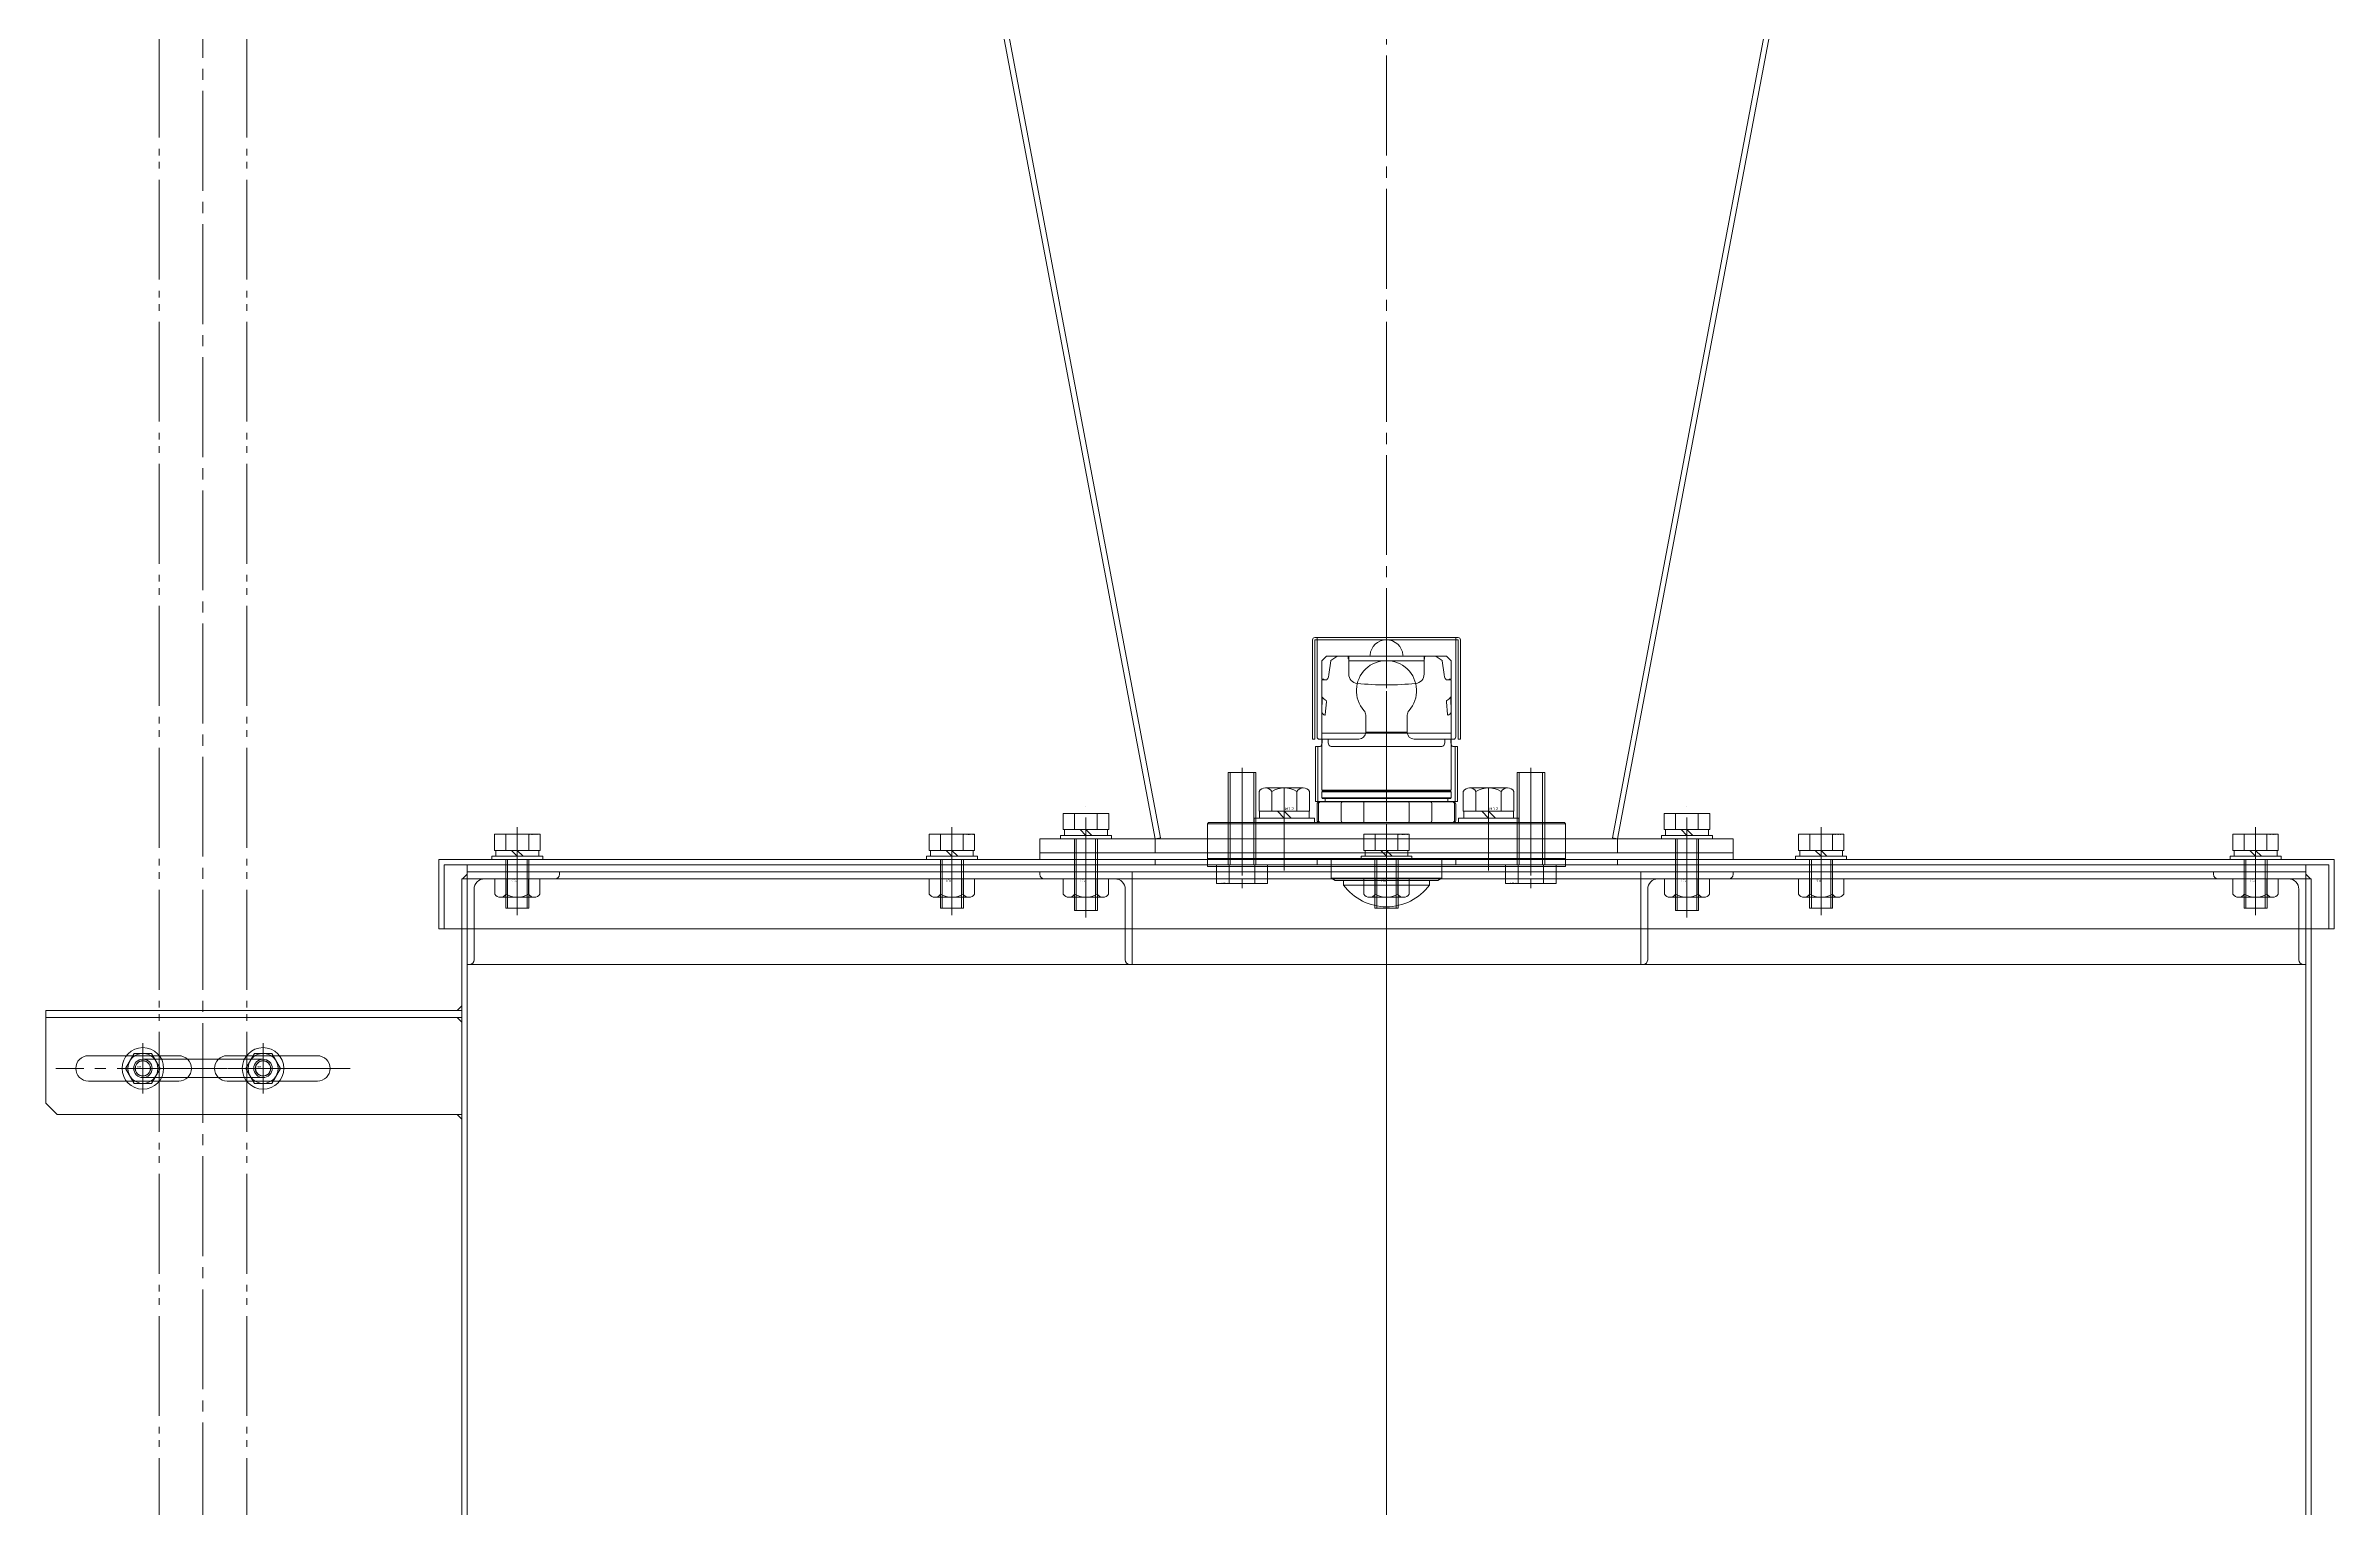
# Model space of a CAD drawing. Units: millimetres at full size. Extents: x -24503 to 24503, y -7436 to 7436.
# Drawn here: x -22451 to -21461, y 4118 to 4750 of the extents above; entities that cross this region are included whole.
import ezdxf
from ezdxf.enums import TextEntityAlignment as Align

# ---------------------------------------------------------------- set-up
doc = ezdxf.new("R2010")
doc.units = ezdxf.units.MM
doc.header["$LTSCALE"] = 4.8
doc.linetypes.add('CHAIN2', pattern=[12, 9, -1, 1, -1])
doc.linetypes.add('DOUBLE_CHAIN2', pattern=[12.8, 9, -1, 0.6, -0.6, 0.6, -1])
for name, color, linetype, lineweight in [('0-3_06_PHANTOM', 7, 'DOUBLE_CHAIN2', 9), ('0-4_0', 2, 'Continuous', 9), ('0-5_01_NORMAL', 134, 'Continuous', 9), ('0-6_05_CENTER', 2, 'CHAIN2', 9), ('0-7_04_HIDDEN', 7, 'Continuous', 9), ('0-8_10_DRAFT', 1, 'Continuous', 9)]:
    doc.layers.add(name, color=color, linetype=linetype, lineweight=lineweight)
doc.styles.add('ＭＳ ゴシック', font='')
doc.styles.get('ＭＳ ゴシック').set_extended_font_data('MS Gothic')

# ---------------------------------------------------------------- blocks, each defined once
blk = doc.blocks.new('A$C501F2277_1_1')
at = {"layer": '0-4_0', "color": 134}
for p, q in [((-250, 800), (-100, 6)), ((250, 800), (100, 6))]:
    blk.add_line(p, q, dxfattribs=at)
blk.add_lwpolyline([(150, 0), (-150, 0), (-150, 6), (150, 6)], close=True, dxfattribs=at)
at = {"layer": '0-6_05_CENTER'}
for p, q in [((0, 1266.384), (0, -10.394)), ((-130, -7.779), (-130, 13.567)), ((130, -7.779), (130, 13.567))]:
    blk.add_line(p, q, dxfattribs=at)
at = {"layer": '0-7_04_HIDDEN'}
for p, q in [((-247.7, 800.215), (-97.74, 6.427)), ((247.7, 800.215), (97.74, 6.427)), ((-100, 6), (-97.74, 6.427)), ((-100, 0), (-100, 6)), ((100, 6), (97.74, 6.427)), ((100, 0), (100, 6))]:
    blk.add_line(p, q, dxfattribs=at)
blk = doc.blocks.new('A$C1A3C2C0C_1_1_2_1')
at = {"layer": '0-4_0', "color": 134}
for p, q in [((-9.815, 11), (9.815, 11)), ((-9.815, 4), (-9.815, 11)), ((-4.908, 4), (-4.908, 11)), ((4.907, 4), (4.907, 11)), ((9.815, 4), (9.815, 11)), ((-11, 1.5), (11, 1.5)), ((-11, 1.5), (-11, 0)), ((-11, 0), (11, 0)), ((9.815, 4), (-9.815, 4)), ((-9.25, 4), (-9.25, 1.5)), ((-5, -31), (-5, 0)), ((-4.188, -31), (-4.188, 0)), ((0, 1.5), (-2.5, 4)), ((0, 4), (2.5, 1.5)), ((4.188, -31), (4.188, 0)), ((5, -31), (5, 0)), ((9.25, 1.5), (9.25, 4)), ((11, 0), (11, 1.5)), ((-5, -31), (5, -31))]:
    blk.add_line(p, q, dxfattribs=at)
at = {"layer": '0-4_0', "color": 134, "linetype": 'CHAIN2'}
blk.add_line((0, -34), (0, 14), dxfattribs=at)
at = {"layer": '0-8_10_DRAFT', "style": 'ＭＳ ゴシック', "width": 1.8}
blk.add_text('BT-M10x35L,SW,PW', height=0.2199, dxfattribs=at).set_placement((5.1, 10.658), align=Align.BOTTOM_LEFT)
blk = doc.blocks.new('A$C5FAF1F26_1_1')
at = {"layer": '0-4_0', "color": 3}
blk.add_lwpolyline([(-150, 3), (150, 3), (150, 0), (-150, 0)], close=True, dxfattribs=at)
at = {"layer": '0-4_0'}
for name, p in [('A$C501F2277_1_1', (0, 3)), ('A$C1A3C2C0C_1_1_2_1', (-130, 9)), ('A$C1A3C2C0C_1_1_2_1', (130, 9))]:
    blk.add_blockref(name, p, dxfattribs=at)
blk = doc.blocks.new('A$C68031159_1_1')
at = {"layer": '0-4_0'}
for p, q in [((-32, 69.899), (-32, 26.899)), ((-31, 70.899), (31, 70.899)), ((-30, 69.899), (-31, 69.899)), ((-31, 26.899), (-31, 69.899)), ((-30, 70.899), (-30, 27.899)), ((30, 27.899), (30, 70.899)), ((30, 69.899), (31, 69.899)), ((31, 26.899), (31, 69.899)), ((32, 69.899), (32, 26.899)), ((-9, 37.316), (-9, 29.899)), ((9, 29.9), (-9, 29.9)), ((9, 29.899), (9, 37.316)), ((-31, 26.899), (-32, 26.899)), ((-30.75, 23.7), (-30.75, 0)), ((-29.75, 23.7), (-30.75, 23.7)), ((-29.75, 23.7), (-28.655, 23.7)), ((-12, 26.899), (-29, 26.899)), ((-27.869, 25.7), (-27.869, 26.899)), ((-25.189, 26.899), (-25.189, 25.7)), ((23.988, 23.7), (-23.988, 23.7)), ((29, 26.899), (12, 26.899)), ((25.189, 26.899), (25.189, 25.7)), ((27.869, 25.7), (27.869, 26.899)), ((28.655, 23.7), (29.75, 23.7)), ((29.75, 23.7), (30.75, 23.7)), ((30.75, 0), (30.75, 23.7)), ((31.25, 26.899), (31, 26.899)), ((32, 26.899), (31.25, 26.899)), ((-30.75, 0), (30.75, 0))]:
    blk.add_line(p, q, dxfattribs=at)
for centre, radius, start, end in [((-31, 69.899), 1, 90, 180), ((31, 69.899), 1, 0, 90), ((0, 47.899), 13, 318.59038, 221.40962), ((-12, 29.899), 3, 270, 0), ((-12, 37.316), 3, 0, 41.40962), ((12, 37.316), 3, 138.59038, 180), ((12, 29.899), 3, 180, 270), ((-29, 27.899), 1, 180, 270), ((-28.775, 24.291), 0.603, 281.50167, 338.44243), ((-31.203, 25.555), 3.337, 333.56013, 2.49311), ((-22.56, 25.595), 2.631, 177.72115, 213.72966), ((-23.945, 24.657), 0.959, 213.06511, 267.39724), ((23.945, 24.657), 0.959, 272.60276, 326.93489), ((22.56, 25.595), 2.631, 326.27034, 2.27885), ((31.203, 25.555), 3.337, 177.50689, 206.43987), ((28.775, 24.291), 0.603, 201.55757, 258.49833), ((29, 27.899), 1, 270, 0)]:
    blk.add_arc(centre, radius, start, end, dxfattribs=at)
at = {"layer": '0-7_04_HIDDEN', "color": 2}
for p, q in [((-30, 69.899), (30, 69.899)), ((-29.75, 0), (-29.75, 23.7)), ((29.75, 0), (29.75, 23.7))]:
    blk.add_line(p, q, dxfattribs=at)
blk = doc.blocks.new('A$C6802FC92_1_1')
at = {"layer": '0-4_0'}
for p, q in [((-7.584, 88), (-26, 88)), ((-24.134, 85.945), (-24.919, 80.027)), ((-21.537, 87.941), (-24.058, 86.076)), ((-16.515, 86.935), (-16.515, 87.8)), ((-16.515, 87), (-16.3, 87)), ((-16.3, 88), (-16.3, 80.28)), ((16.3, 86), (-16.3, 86)), ((7.584, 88), (-7.584, 88)), ((7.584, 88), (26, 88)), ((16.3, 88), (16.3, 80.28)), ((16.515, 87), (16.3, 87)), ((16.515, 86.935), (16.515, 87.8)), ((21.537, 87.941), (24.058, 86.076)), ((24.134, 85.945), (24.919, 80.027)), ((28, 86), (26, 88)), ((28, 78), (28, 86)), ((-28, 78), (-27.209, 78)), ((-28, 77.55), (-28, 54.75)), ((-27.833, 69.892), (-27.94, 64.251)), ((28, 78), (27.209, 78)), ((27.833, 69.892), (27.94, 64.251)), ((28, 54.75), (28, 77.55)), ((-25.976, 68.224), (-26.456, 62.827)), ((25.976, 68.224), (26.456, 62.827)), ((-27.958, 54.552), (-28, 49.75)), ((-28, 49.75), (-28, 30)), ((28, 49.75), (27.958, 54.552)), ((28, 30), (28, 49.75)), ((-26.11, 30), (-26.11, 29.797)), ((26.11, 30), (26.11, 29.797)), ((26.11, 30), (28, 30)), ((-30, 24), (-30, 17)), ((-29.458, 17), (-29.458, 24)), ((-27.8, 29.597), (-28, 29.397)), ((-28, 26.7), (-28, 29.397)), ((28, 29.397), (-28, 29.397)), ((-28, 26.7), (28, 26.7)), ((-27.8, 26.5), (-28, 26.7)), ((-27.8, 29.597), (-26.31, 29.597)), ((-26.7, 26.5), (-27.8, 26.5)), ((-26.7, 26.5), (26.7, 26.5)), ((-26.5, 26.3), (-26.5, 25.2)), ((-26.31, 29.597), (26.31, 29.597)), ((-19.646, 17), (-19.646, 24)), ((-9.812, 17), (-9.812, 24)), ((9.812, 17), (9.812, 24)), ((19.646, 17), (19.646, 24)), ((27.8, 29.597), (26.31, 29.597)), ((26.5, 26.3), (26.5, 25.2)), ((27.8, 26.5), (26.7, 26.5)), ((27.8, 29.597), (28, 29.397)), ((27.8, 26.5), (28, 26.7)), ((28, 26.7), (28, 29.397)), ((29.458, 17), (29.458, 24)), ((30, 17), (30, 24)), ((-77, 16), (-77.5, 15.5)), ((-77.5, 15.5), (77.5, 15.5)), ((-77.5, 0.5), (-77.5, 15.5)), ((77, 16), (77.5, 15.5)), ((77.5, 0.5), (77.5, 15.5)), ((-77.5, 0.5), (77.5, 0.5)), ((-77, 0), (-77.5, 0.5)), ((-77, 0), (77, 0)), ((77, 0), (77.5, 0.5))]:
    blk.add_line(p, q, dxfattribs=at)
for points in [[(-26, 88), (-28, 86), (-28, 78)], [(-27.8, 77.75), (-26.905, 77.75), (-26.087, 77.75)], [(27.8, 77.75), (26.905, 77.75), (26.087, 77.75)], [(-28, 54.75), (-27.758, 54.75), (27.758, 54.75), (28, 54.75)], [(-28, 30), (-26.11, 30), (26.11, 30)], [(29, 25), (26.7, 25), (-26.7, 25), (-29, 25)], [(-77, 16), (-29, 16), (29, 16), (77, 16)]]:
    blk.add_lwpolyline(points, dxfattribs=at)
for centre, radius, start, end in [((0, 88), 7.1, 3.77218, 176.22782), ((-30.158, 80.676), 5.279, 338.21067, 352.94618), ((-23.936, 85.917), 0.2, 127.50014, 171.92897), ((-21.417, 87.847), 0.152, 91.2448, 141.993), ((-16.715, 87.8), 0.2, 359.99891, 89.99891), ((-16.315, 86.935), 0.2, 180, 274.31052), ((-12.191, 80.316), 4.109, 180.5155, 264.20458), ((-7.584, 88.5), 0.5, 270, 356.22782), ((7.584, 88.5), 0.5, 183.77218, 270), ((12.191, 80.316), 4.109, 275.79542, 359.4845), ((16.315, 86.935), 0.2, 265.68948, 360), ((16.715, 87.8), 0.2, 90.00109, 180.00109), ((21.417, 87.847), 0.152, 38.007, 88.7552), ((23.936, 85.917), 0.2, 8.07103, 52.49986), ((30.158, 80.676), 5.279, 187.05382, 201.78933), ((-27.8, 77.55), 0.2, 90, 180), ((-26.334, 69.916), 1.499, 166.56453, 180.91649), ((-27.774, 70.26), 0.0183, 40.77155, 167.66608), ((-23.824, 73.105), 4.85, 215.74109, 241.68483), ((-27.214, 77.713), 0.287, 47.10726, 88.86331), ((-27.485, 77.49), 0.636, 24.12154, 42.92017), ((-26.203, 78.388), 0.649, 280.24196, 323.20001), ((-27.84, 79.772), 2.791, 320.57751, 337.75993), ((-0.012, 200.352), 124.763, 264.20625, 275.80452), ((27.84, 79.772), 2.791, 202.24007, 219.42249), ((26.203, 78.388), 0.649, 216.79999, 259.75804), ((23.824, 73.105), 4.85, 298.31517, 324.25891), ((27.485, 77.49), 0.636, 137.07983, 155.87846), ((27.214, 77.713), 0.287, 91.13669, 132.89274), ((27.774, 70.26), 0.0183, 12.33392, 139.22845), ((26.334, 69.916), 1.499, 359.08351, 13.43547), ((27.8, 77.55), 0.2, 0, 90), ((-24.409, 64.125), 3.533, 177.95282, 187.54875), ((-25.459, 64.922), 2.758, 207.2177, 244.3346), ((-26.624, 62.487), 0.0581, 239.79556, 312.19737), ((-26.794, 62.661), 0.301, 313.85809, 346.18254), ((-27.504, 62.9), 1.05, 342.75547, 356.03157), ((-26.3, 68.611), 0.284, 17.65065, 51.93408), ((-27.03, 68.347), 1.061, 353.3768, 19.3226), ((27.029, 68.347), 1.061, 160.6774, 186.6232), ((26.3, 68.611), 0.284, 128.06592, 162.34935), ((27.504, 62.9), 1.05, 183.96843, 197.24453), ((26.794, 62.661), 0.301, 193.81746, 226.14191), ((26.624, 62.487), 0.0581, 227.80263, 300.20444), ((25.459, 64.922), 2.758, 295.6654, 332.7823), ((24.409, 64.125), 3.533, 352.45125, 2.04718), ((-27.758, 54.55), 0.2, 90, 179.5), ((27.758, 54.55), 0.2, 0.5, 90), ((-26.31, 29.797), 0.2, 270, 0), ((26.31, 29.797), 0.2, 180, 270), ((-29, 24), 1, 90, 180), ((-28.482, 24.024), 0.977, 91.4898, 181.39733), ((-26.7, 26.3), 0.2, 0, 90), ((-26.7, 25.2), 0.2, 270, 0), ((-18.729, 24.089), 0.921, 98.46972, 185.53549), ((-6.086, 24.085), 3.727, 168.62647, 181.31156), ((-9.454, 24.782), 0.289, 130.80311, 172.28959), ((9.454, 24.782), 0.289, 7.71041, 49.19689), ((6.086, 24.085), 3.727, 358.68844, 11.37353), ((18.729, 24.089), 0.921, 354.46451, 81.53028), ((26.7, 26.3), 0.2, 90, 180), ((26.7, 25.2), 0.2, 180, 270), ((28.482, 24.024), 0.977, 358.60267, 88.5102), ((29, 24), 1, 0, 90), ((-29, 17), 1, 180, 270), ((-28.482, 16.976), 0.977, 178.60267, 268.5102), ((-18.729, 16.911), 0.921, 174.46451, 261.53028), ((-6.086, 16.915), 3.727, 178.68844, 191.37353), ((-9.454, 16.218), 0.289, 187.71041, 229.19689), ((9.454, 16.218), 0.289, 310.80311, 352.28959), ((6.086, 16.915), 3.727, 348.62647, 1.31156), ((18.729, 16.911), 0.921, 278.46972, 5.53549), ((28.482, 16.976), 0.977, 271.4898, 1.39733), ((29, 17), 1, 270, 0)]:
    blk.add_arc(centre, radius, start, end, dxfattribs=at)
at = {"layer": '0-6_05_CENTER'}
for p, q in [((0, -27.927), (0, 101.319)), ((-44.195, -4.753), (-44.195, 20.673)), ((44.195, -4.753), (44.195, 20.673))]:
    blk.add_line(p, q, dxfattribs=at)
at = {"layer": '0-7_04_HIDDEN', "color": 2}
for p, q in [((-23.902, 0), (-23.902, -8)), ((23.901, 0), (23.901, -8)), ((-18.55, -9), (-22.169, -9)), ((-18.55, -9), (-18.55, -11)), ((18.55, -9), (-18.55, -9)), ((18.55, -11), (18.55, -9)), ((22.169, -9), (18.55, -9)), ((22.169, -9), (23.901, -8)), ((18.55, -11), (-18.55, -11))]:
    blk.add_line(p, q, dxfattribs=at)
blk.add_lwpolyline([(-22.169, -9), (-23.902, -8), (23.901, -8)], dxfattribs=at)
blk.add_arc((0, 2.61), 23.007, 216.26695, 323.73305, dxfattribs=at)
blk = doc.blocks.new('M12Nza_1_1_1_1')
at = {"layer": '0-4_0', "color": 134}
for p, q in [((-10.95, 5), (-10.95, 13.533)), ((-8.213, 15), (8.212, 15)), ((-5.475, 5), (-5.475, 13.533)), ((5.475, 5), (5.475, 13.533)), ((10.95, 13.533), (10.95, 5)), ((10.95, 5), (-10.95, 5)), ((-10.75, 2), (-10.75, 5)), ((0, 2), (-3, 5)), ((0, 5), (3, 2)), ((10.75, 5), (10.75, 2))]:
    blk.add_line(p, q, dxfattribs=at)
at = {"layer": '0-4_0', "color": 134, "linetype": 'CHAIN2'}
blk.add_line((0, 0), (0, 15), dxfattribs=at)
at = {"layer": '0-4_0', "color": 134}
blk.add_lwpolyline([(-13, 2), (13, 2), (13, 0), (-13, 0)], close=True, dxfattribs=at)
for centre, radius, start, end in [((-8.213, 11.712), 3.288, 33.626, 146.374), ((0, 4.05), 10.95, 60, 120), ((8.212, 11.712), 3.288, 33.626, 146.374)]:
    blk.add_arc(centre, radius, start, end, dxfattribs=at)
at = {"layer": '0-8_10_DRAFT', "style": 'ＭＳ ゴシック', "width": 1.8}
blk.add_text('M12', height=1.1, dxfattribs=at).set_placement((0.31, 5.093), align=Align.BOTTOM_LEFT)
blk = doc.blocks.new('A$C680311B8_1_1')
at = {"layer": '0-5_01_NORMAL', "color": 3}
blk.add_lwpolyline([(-77.5, 0), (77.5, 0), (77.5, -3), (-77.5, -3)], close=True, dxfattribs=at)
at = {"layer": '0-5_01_NORMAL'}
for name, p in [('A$C6802FC92_1_1', (0, 0)), ('A$C68031159_1_1', (0, 25.198)), ('M12Nza_1_1_1_1', (-44.195, 16)), ('M12Nza_1_1_1_1', (44.195, 16))]:
    blk.add_blockref(name, p, dxfattribs=at)
blk = doc.blocks.new('A$C32E92F6D_1_1')
at = {"layer": '0-7_04_HIDDEN', "linetype": 'CHAIN2'}
blk.add_line((0, -42.067), (0, 10.081), dxfattribs=at)
at = {"layer": '0-7_04_HIDDEN'}
for p, q in [((-10.97, 8), (10.97, 8)), ((-10.97, 0), (-10.97, 8)), ((-10.97, 0), (10.97, 0)), ((-6, -40), (-6, 0)), ((-5.485, 0), (-5.485, 8)), ((-5.053, -40), (-5.053, 0)), ((5.053, -40), (5.053, 0)), ((5.485, 0), (5.485, 8)), ((6, -40), (6, 0)), ((10.97, 0), (10.97, 8)), ((-6, -40), (6, -40))]:
    blk.add_line(p, q, dxfattribs=at)
at = {"layer": '0-8_10_DRAFT', "style": 'ＭＳ ゴシック', "width": 1.85}
blk.add_text('BT-M12x40L', height=0.2199, dxfattribs=at).set_placement((6.26, 7.658), align=Align.BOTTOM_LEFT)
blk = doc.blocks.new('A$C6803273A_1_1')
at = {"layer": '0-4_0', "color": 134}
blk.add_lwpolyline([(-410, 2.3), (410, 2.3), (410, -27.7), (-410, -27.7)], close=True, dxfattribs=at)
at = {"layer": '0-6_05_CENTER'}
for p, q in [((-376, 6.862), (-376, -4.542)), ((-188, 6.862), (-188, -4.542)), ((-130, 6.862), (-130, -4.542)), ((-62.5, 6.862), (-62.5, -4.542)), ((0, 6.862), (0, -4.542)), ((62.5, 6.862), (62.5, -4.542)), ((130, 6.862), (130, -4.542)), ((188, 6.862), (188, -4.542)), ((376, 6.862), (376, -4.542))]:
    blk.add_line(p, q, dxfattribs=at)
at = {"layer": '0-7_04_HIDDEN'}
for p, q in [((-407.7, -27.7), (-407.7, 0)), ((-100, 0), (-100, 2.3)), ((-30, 0), (-30, 2.3)), ((30, 0), (30, 2.3)), ((100, 0), (100, 2.3))]:
    blk.add_line(p, q, dxfattribs=at)
blk.add_lwpolyline([(-407.7, 0), (407.7, 0), (407.7, -27.7)], dxfattribs=at)
at = {"layer": '0-8_10_DRAFT'}
blk.add_line((0, 0), (0, 2.3), dxfattribs=at)
at = {"layer": '0-7_04_HIDDEN', "rotation": 180}
for p in [(-62.5, 0), (62.5, 0)]:
    blk.add_blockref('A$C32E92F6D_1_1', p, dxfattribs=at)
blk = doc.blocks.new('A$C7AFA21F4_1_1_1_1')
at = {"layer": '0-7_04_HIDDEN'}
for p, q in [((-9.815, 11), (9.815, 11)), ((-9.815, 4), (-9.815, 11)), ((-4.907, 4), (-4.907, 11)), ((4.907, 4), (4.907, 11)), ((9.815, 4), (9.815, 11)), ((-11, 1.5), (11, 1.5)), ((-11, 1.5), (-11, 0)), ((-11, 0), (11, 0)), ((9.815, 4), (-9.815, 4)), ((-9.25, 4), (-9.25, 1.5)), ((-5, -21), (-5, 0)), ((-4.188, -21), (-4.188, 0)), ((0, 1.5), (-2.5, 4)), ((0, 4), (2.5, 1.5)), ((4.188, -21), (4.188, 0)), ((5, -21), (5, 0)), ((9.25, 1.5), (9.25, 4)), ((11, 0), (11, 1.5)), ((-5, -21), (5, -21))]:
    blk.add_line(p, q, dxfattribs=at)
at = {"layer": '0-7_04_HIDDEN', "linetype": 'CHAIN2'}
blk.add_line((0, -24), (0, 14), dxfattribs=at)
at = {"layer": '0-8_10_DRAFT', "style": 'ＭＳ ゴシック', "width": 1.8}
blk.add_text('BT-M10x25L,SW,PW', height=0.2199, dxfattribs=at).set_placement((5.105, 10.658), align=Align.BOTTOM_LEFT)
blk = doc.blocks.new('A$C6803278F_1_1')
at = {"layer": '0-7_04_HIDDEN', "color": 3}
blk.add_lwpolyline([(-397.7, 0), (397.7, 0), (397.7, 3), (-397.7, 3)], close=True, dxfattribs=at)
at = {"layer": '0-4_0'}
for name, p in [('A$C6803273A_1_1', (0, 3)), ('A$C7AFA21F4_1_1_1_1', (-376, 5.3)), ('A$C7AFA21F4_1_1_1_1', (-188, 5.3)), ('A$C7AFA21F4_1_1_1_1', (0, 5.3)), ('A$C7AFA21F4_1_1_1_1', (188, 5.3)), ('A$C7AFA21F4_1_1_1_1', (376, 5.3))]:
    blk.add_blockref(name, p, dxfattribs=at)
blk = doc.blocks.new('M10Nza_1_1_2_1')
at = {"layer": '0-4_0', "color": 134}
for p, q in [((-9.8, 4), (-9.8, 10.687)), ((-7.35, 12), (7.35, 12)), ((-4.9, 4), (-4.9, 10.687)), ((4.9, 10.687), (4.9, 4)), ((9.8, 10.687), (9.8, 4)), ((-9.8, 4), (9.8, 4)), ((-9.2, 1.5), (-9.2, 4)), ((0, 1.5), (-2.5, 4)), ((0, 4), (2.5, 1.5)), ((9.2, 4), (9.2, 1.5))]:
    blk.add_line(p, q, dxfattribs=at)
at = {"layer": '0-4_0', "color": 134, "linetype": 'CHAIN2'}
blk.add_line((0, 12), (0, 0), dxfattribs=at)
at = {"layer": '0-4_0', "color": 134}
blk.add_lwpolyline([(-11, 1.5), (11, 1.5), (11, 0), (-11, 0)], close=True, dxfattribs=at)
for centre, radius, start, end in [((-7.35, 9.058), 2.942, 33.626, 146.374), ((0, 2.2), 9.8, 60, 120), ((7.35, 9.058), 2.942, 33.626, 146.374)]:
    blk.add_arc(centre, radius, start, end, dxfattribs=at)
at = {"layer": '0-8_10_DRAFT', "style": 'ＭＳ ゴシック', "width": 1.8}
blk.add_text('M10', height=0.9164, dxfattribs=at).set_placement((0.256, 4.117), align=Align.BOTTOM_LEFT)
blk = doc.blocks.new('A$C45B13965_1_1')
at = {"layer": '0-4_0', "color": 3}
blk.add_lwpolyline([(-250, -3), (250, -3), (250, 0), (-250, 0)], close=True, dxfattribs=at)
at = {"layer": '0-6_05_CENTER'}
for p, q in [((-230, 5.197), (-230, -8.403)), ((230, 5.197), (230, -8.403))]:
    blk.add_line(p, q, dxfattribs=at)
at = {"layer": '0-7_04_HIDDEN', "color": 3}
for p, q in [((-200, 0), (-200, -3)), ((200, 0), (200, -3))]:
    blk.add_line(p, q, dxfattribs=at)
at = {"layer": '0-8_10_DRAFT'}
blk.add_line((0, 0), (0, -3), dxfattribs=at)
blk = doc.blocks.new('M10Nu_1_1')
at = {"layer": '0-7_04_HIDDEN'}
for p, q in [((-9.8, 0), (-9.8, 6.687)), ((-9.8, 0), (9.8, 0)), ((-7.35, 8), (7.35, 8)), ((-4.9, 0), (-4.9, 6.687)), ((4.9, 6.687), (4.9, 0)), ((9.8, 6.687), (9.8, 0))]:
    blk.add_line(p, q, dxfattribs=at)
at = {"layer": '0-7_04_HIDDEN', "linetype": 'CHAIN2'}
blk.add_line((0, 8), (0, 0), dxfattribs=at)
at = {"layer": '0-7_04_HIDDEN'}
for centre, radius, start, end in [((-7.35, 5.058), 2.942, 33.626, 146.374), ((0, -1.8), 9.8, 60, 120), ((7.35, 5.058), 2.942, 33.626, 146.374)]:
    blk.add_arc(centre, radius, start, end, dxfattribs=at)
at = {"layer": '0-8_10_DRAFT', "style": 'ＭＳ ゴシック', "width": 0.6}
blk.add_text('Ｍ１０', height=0.9164, dxfattribs=at).set_placement((0.256, 0.117), align=Align.BOTTOM_LEFT)
blk = doc.blocks.new('A$C6D2F3CDD_1_1')
at = {"layer": '0-7_04_HIDDEN'}
for p, q in [((0, 0), (0, -40)), ((0, 0), (40, 0)), ((40, -1), (40, 0)), ((3, -38), (3, -7.5)), ((7.5, -3), (38, -3)), ((1, -40), (0, -40))]:
    blk.add_line(p, q, dxfattribs=at)
for centre, radius, start, end in [((7.5, -7.5), 4.5, 90, 180), ((38, -1), 2, 270, 0), ((1, -38), 2, 270, 0)]:
    blk.add_arc(centre, radius, start, end, dxfattribs=at)
blk = doc.blocks.new('A$C68035A4A_1_1')
at = {"layer": '0-4_0', "color": 134}
for p, q in [((-400, 857), (-400, 206)), ((400, 857), (-400, 857)), ((397.7, 860), (-397.7, 860)), ((-580, 797), (-400, 797)), ((-561.5, 780.5), (-522.5, 780.5)), ((-501.5, 780.5), (-462.5, 780.5)), ((-522.5, 769.5), (-561.5, 769.5)), ((-462.5, 769.5), (-501.5, 769.5)), ((-575, 755), (-580, 760)), ((-400, 755), (-575, 755)), ((-580, 300), (-400, 300)), ((-580, 260), (-580, 300)), ((-580, 297), (-400, 297)), ((-561.5, 280.5), (-522.5, 280.5)), ((-501.5, 280.5), (-462.5, 280.5)), ((-522.5, 269.5), (-561.5, 269.5)), ((-462.5, 269.5), (-501.5, 269.5)), ((-575, 255), (-580, 260)), ((-400, 255), (-575, 255)), ((-400, 206), (-200, 6)), ((400, 206), (200, 6))]:
    blk.add_line(p, q, dxfattribs=at)
for points in [[(-400, 206), (400, 206), (400, 857)], [(-580, 760), (-580, 800), (-400, 800)]]:
    blk.add_lwpolyline(points, dxfattribs=at)
at = {"layer": '0-4_0', "color": 3}
for points in [[(-397.7, 857), (-399.7, 857), (-397.7, 859)], [(397.7, 857), (399.7, 857), (397.7, 859)], [(-400, 800), (-402, 800), (-400, 802)], [(-400, 797), (-402, 797), (-400, 795)], [(-400, 755), (-402, 755), (-400, 753)], [(-400, 300), (-402, 300), (-400, 302)], [(-400, 297), (-402, 297), (-400, 295)]]:
    blk.add_lwpolyline(points, close=True, dxfattribs=at)
at = {"layer": '0-4_0', "color": 134}
blk.add_lwpolyline([(-250, 0), (250, 0), (250, 6), (-250, 6)], close=True, dxfattribs=at)
blk.add_lwpolyline([(-250, 0), (250, 0), (250, 6), (-250, 6)], close=True, dxfattribs=at)
for centre, start, end in [((-561.5, 775), 90, 270), ((-522.5, 775), 270, 90), ((-501.5, 775), 90, 270), ((-462.5, 775), 270, 90), ((-561.5, 275), 90, 270), ((-522.5, 275), 270, 90), ((-501.5, 275), 90, 270), ((-462.5, 275), 270, 90)]:
    blk.add_arc(centre, 5.5, start, end, dxfattribs=at)
at = {"layer": '0-6_05_CENTER'}
for p, q in [((-376, 846.733), (-376, 867.267)), ((-188, 846.733), (-188, 867.267)), ((-130, 846.733), (-130, 867.267)), ((130, 846.733), (130, 867.267)), ((188, 846.733), (188, 867.267)), ((376, 846.733), (376, 867.267)), ((-448.35, 775), (-575.65, 775)), ((-448.35, 275), (-575.65, 275)), ((-230, 13.468), (-230, -7.654)), ((-175, 13.468), (-175, -7.654)), ((175, 13.468), (175, -7.654)), ((230, 13.468), (230, -7.654))]:
    blk.add_line(p, q, dxfattribs=at)
blk.add_lwpolyline([(0, 869.047), (0, -10.607), (0, 869.047)], dxfattribs=at)
at = {"layer": '0-7_04_HIDDEN'}
for p, q in [((-397.7, 860), (-397.7, 206.953)), ((397.7, 860), (397.7, 206.953)), ((-396.7, 820), (396.7, 820)), ((-397.7, 206.953), (-198.374, 7.626)), ((397.7, 206.953), (198.374, 7.626)), ((-200, 6), (-198.374, 7.626)), ((200, 6), (198.374, 7.626))]:
    blk.add_line(p, q, dxfattribs=at)
for points in [[(-200, 6), (-200, 0), (-200, 6)], [(200, 6), (200, 0), (200, 6)]]:
    blk.add_lwpolyline(points, dxfattribs=at)
for p in [(-397.7, 860), (110, 860)]:
    blk.add_blockref('A$C6D2F3CDD_1_1', p, dxfattribs=at)
at = {"layer": '0-7_04_HIDDEN', "rotation": 180}
for p in [(-376, 857), (-188, 857), (-130, 857), (0, 857), (130, 857), (188, 857), (376, 857)]:
    blk.add_blockref('M10Nu_1_1', p, dxfattribs=at)
at = {"layer": '0-7_04_HIDDEN', "xscale": -1}
for p in [(-110, 860), (397.7, 860)]:
    blk.add_blockref('A$C6D2F3CDD_1_1', p, dxfattribs=at)
blk = doc.blocks.new('A$C68035B7A_1_1')
at = {"layer": '0-4_0'}
for name, p in [('A$C68035A4A_1_1', (0, 3)), ('M10Nza_1_1_2_1', (-230, 9)), ('M10Nza_1_1_2_1', (-175, 9)), ('M10Nza_1_1_2_1', (0, 9)), ('M10Nza_1_1_2_1', (175, 9)), ('M10Nza_1_1_2_1', (230, 9)), ('A$C45B13965_1_1', (0, 3))]:
    blk.add_blockref(name, p, dxfattribs=at)
at = {"layer": '0-4_0', "rotation": 180}
for p in [(-230, -6), (-175, -6), (0, -6), (175, -6), (230, -6)]:
    blk.add_blockref('A$C1A3C2C0C_1_1_2_1', p, dxfattribs=at)
blk = doc.blocks.new('8b_1_1')
at = {"layer": '0-7_04_HIDDEN', "color": 2, "linetype": 'CHAIN2'}
for p, q in [((0, -10.868), (0, 10.868)), ((10.868, 0), (-10.868, 0))]:
    blk.add_line(p, q, dxfattribs=at)
at = {"layer": '0-7_04_HIDDEN', "color": 2}
for p, q in [((-3.75, 6.495), (-7.5, 0)), ((-7.5, 0), (-3.75, -6.495)), ((3.75, 6.495), (-3.75, 6.495)), ((3.75, 6.495), (-3.75, 6.495)), ((7.5, 0), (3.75, 6.495)), ((3.75, -6.495), (7.5, 0)), ((-3.75, -6.495), (3.75, -6.495)), ((-3.75, -6.495), (3.75, -6.495))]:
    blk.add_line(p, q, dxfattribs=at)
for points in [[(-3.75, 6.495), (-7.5, 0), (-3.75, -6.495)], [(3.75, -6.495), (7.5, 0), (3.75, 6.495)]]:
    blk.add_lwpolyline(points, dxfattribs=at)
for radius in [9, 6.495, 4, 3.25]:
    blk.add_circle((0, 0), radius, dxfattribs=at)
at = {"layer": '0-8_10_DRAFT', "style": 'ＭＳ ゴシック', "width": 1.75}
blk.add_text('M8', height=0.7331, dxfattribs=at).set_placement((0.763, 0.143), align=Align.BOTTOM_LEFT)
blk = doc.blocks.new('A$C68035EB2_1_1')
at = {"layer": '0-4_0'}
for p, q in [((-26, 4), (26, 4)), ((-26, -4), (26, -4))]:
    blk.add_line(p, q, dxfattribs=at)
at = {"layer": '0-4_0', "color": 134}
for centre, start, end in [((-26, 0), 90, 270), ((26, 0), 270, 90)]:
    blk.add_arc(centre, 4, start, end, dxfattribs=at)
at = {"layer": '0-6_05_CENTER'}
for p, q in [((32.645, 0), (-32.645, 0)), ((-26, -6.702), (-26, 6.702)), ((26, -6.702), (26, 6.702))]:
    blk.add_line(p, q, dxfattribs=at)
at = {"layer": '0-7_04_HIDDEN', "color": 2}
for centre in [(-26, 0), (26, 0)]:
    blk.add_circle(centre, 3.322, dxfattribs=at)
for centre, start, end in [((-26, 0), 270, 90), ((26, 0), 90, 270)]:
    blk.add_arc(centre, 4, start, end, dxfattribs=at)
at = {"layer": '0-8_10_DRAFT'}
blk.add_line((0, 4), (0, -4), dxfattribs=at)
blk = doc.blocks.new('A$C68035FB2_1_1')
at = {"layer": '0-4_0'}
blk.add_blockref('A$C68035EB2_1_1', (0, 0), dxfattribs=at)
at = {"layer": '0-7_04_HIDDEN'}
for p in [(-26, 0), (26, 0)]:
    blk.add_blockref('8b_1_1', p, dxfattribs=at)

msp = doc.modelspace()

# ---------------------------------------------------------------- linework, layer by layer
at = {"layer": '0-3_06_PHANTOM'}
for p, q in [((-22402.141, 5306.821), (-22402.141, 2876.259)), ((-22364.141, 5306.821), (-22364.141, 2876.259))]:
    msp.add_line(p, q, dxfattribs=at)
at = {"layer": '0-6_05_CENTER'}
msp.add_line((-22383.141, 5306.821), (-22383.141, 2876.259), dxfattribs=at)

# ---------------------------------------------------------------- block references
at = {"layer": '0-4_0'}
for name, p in [('A$C5FAF1F26_1_1', (-21871.141, 4398.321)), ('A$C6803278F_1_1', (-21871.141, 4393.021)), ('A$C68035B7A_1_1', (-21871.141, 3530.021))]:
    msp.add_blockref(name, p, dxfattribs=at)
at = {"layer": '0-4_0', "xscale": -1}
msp.add_blockref('A$C68035FB2_1_1', (-22383.141, 4308.021), dxfattribs=at)
at = {"layer": '0-7_04_HIDDEN'}
msp.add_blockref('A$C680311B8_1_1', (-21871.141, 4398.321), dxfattribs=at)

doc.saveas('drawing.dxf')
